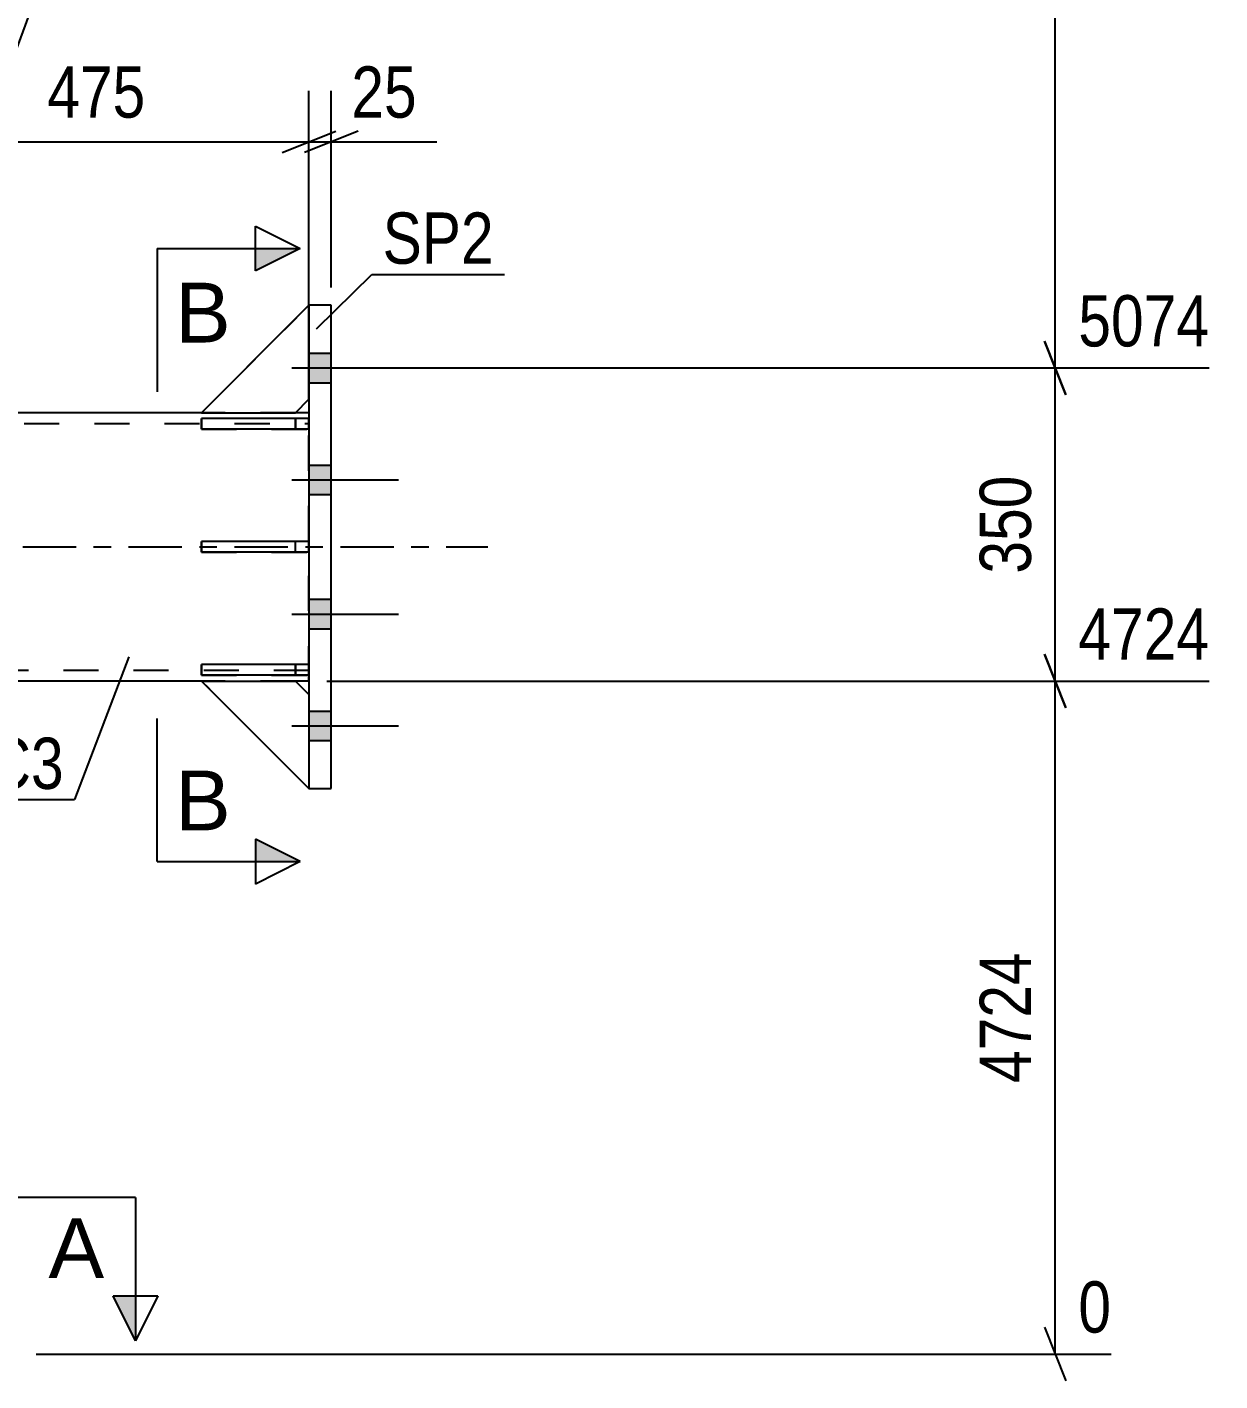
# Model space of a CAD drawing. Header units: millimetres. Extents: x 0 to 841, y 0 to 594.
# Drawn here: x 155.4 to 222.1, y 286.2 to 361.9 of the extents above; entities that cross this region are included whole.
import ezdxf

# ---------------------------------------------------------------- set-up
doc = ezdxf.new("R2010")
doc.units = ezdxf.units.MM
doc.linetypes.add('DXK_LINE_DOT2', pattern=[3.9198, 1.9599, -1.9599])
doc.linetypes.add('DXK_LINE_DOT3', pattern=[5.9187, 2.979, -0.9799, 0.9799, -0.9799])
doc.styles.add('Arial', font='arial.ttf', dxfattribs={"height": 0.2})
doc.styles.add('Arial Narrow', font='ARIALN.TTF', dxfattribs={"height": 0.2})

# ---------------------------------------------------------------- blocks, each defined once
blk = doc.blocks.new('Part-682121855-5928 - 5917')
at = {"color": 2, "linetype": 'Continuous'}
for p, q in [((165.197, 340.326), (147.447, 340.326)), ((171.197, 340.326), (170.447, 340.326)), ((165.197, 325.326), (147.447, 325.326)), ((171.197, 325.326), (170.447, 325.326))]:
    blk.add_line(p, q, dxfattribs=at)
at = {"color": 7, "linetype": 'DXK_LINE_DOT2'}
for p, q in [((147.447, 340.326), (147.447, 325.326)), ((147.447, 339.726), (171.197, 339.726)), ((170.447, 340.326), (165.197, 340.326)), ((171.197, 325.326), (171.197, 340.326)), ((171.197, 325.926), (147.447, 325.926)), ((170.447, 325.326), (165.197, 325.326))]:
    blk.add_line(p, q, dxfattribs=at)
at = {"color": 7, "linetype": 'DXK_LINE_DOT3'}
blk.add_line((137.447, 332.826), (181.197, 332.826), dxfattribs=at)
blk = doc.blocks.new('Part-682121855-5947 - 5917')
at = {"color": 2, "linetype": 'Continuous'}
for p, q in [((171.197, 346.326), (171.197, 319.326)), ((172.447, 346.326), (171.197, 346.326)), ((172.447, 319.326), (172.447, 346.326)), ((171.197, 319.326), (172.447, 319.326))]:
    blk.add_line(p, q, dxfattribs=at)
blk = doc.blocks.new('Part-682121855-5968 - 5917')
at = {"color": 2, "linetype": 'Continuous'}
for p, q in [((165.197, 325.326), (170.447, 325.326)), ((165.197, 325.326), (171.197, 319.326)), ((170.447, 325.326), (171.197, 324.576))]:
    blk.add_line(p, q, dxfattribs=at)
at = {"color": 7, "linetype": 'DXK_LINE_DOT2'}
blk.add_line((171.197, 324.576), (171.197, 319.326), dxfattribs=at)
blk = doc.blocks.new('Part-682121855-5969 - 5917')
at = {"color": 7, "linetype": 'DXK_LINE_DOT2'}
for p, q in [((165.197, 325.326), (170.447, 325.326)), ((171.197, 319.326), (165.197, 325.326)), ((170.447, 325.326), (171.197, 324.576)), ((171.197, 324.576), (171.197, 319.326))]:
    blk.add_line(p, q, dxfattribs=at)
blk = doc.blocks.new('Part-682121855-5970 - 5917')
at = {"color": 2, "linetype": 'Continuous'}
for p, q in [((171.197, 346.326), (165.197, 340.326)), ((170.447, 340.326), (171.197, 341.076)), ((165.197, 340.326), (170.447, 340.326))]:
    blk.add_line(p, q, dxfattribs=at)
at = {"color": 7, "linetype": 'DXK_LINE_DOT2'}
blk.add_line((171.197, 341.076), (171.197, 346.326), dxfattribs=at)
blk = doc.blocks.new('Part-682121855-5971 - 5917')
at = {"color": 7, "linetype": 'DXK_LINE_DOT2'}
for p, q in [((171.197, 346.326), (165.197, 340.326)), ((171.197, 341.076), (171.197, 346.326)), ((170.447, 340.326), (171.197, 341.076)), ((165.197, 340.326), (170.447, 340.326))]:
    blk.add_line(p, q, dxfattribs=at)
blk = doc.blocks.new('Part-682121855-5972 - 5917')
at = {"color": 7, "linetype": 'DXK_LINE_DOT2'}
for p, q in [((171.196, 333.126), (165.196, 333.126)), ((165.196, 333.126), (165.196, 332.526)), ((170.446, 332.526), (170.446, 333.126)), ((171.196, 332.526), (171.196, 333.126)), ((165.196, 332.526), (171.196, 332.526))]:
    blk.add_line(p, q, dxfattribs=at)
blk = doc.blocks.new('Part-682121855-5973 - 5917')
at = {"color": 7, "linetype": 'DXK_LINE_DOT2'}
for p, q in [((171.196, 340.001), (165.196, 340.001)), ((165.196, 340.001), (165.196, 339.401)), ((170.446, 340.001), (170.446, 339.401)), ((171.196, 339.401), (171.196, 340.001)), ((165.196, 339.401), (171.196, 339.401))]:
    blk.add_line(p, q, dxfattribs=at)
blk = doc.blocks.new('Part-682121855-5974 - 5917')
at = {"color": 7, "linetype": 'DXK_LINE_DOT2'}
for p, q in [((171.196, 326.251), (165.196, 326.251)), ((165.196, 326.251), (165.196, 325.651)), ((170.446, 326.251), (170.446, 325.651)), ((171.196, 325.651), (171.196, 326.251)), ((165.196, 325.651), (171.196, 325.651))]:
    blk.add_line(p, q, dxfattribs=at)
blk = doc.blocks.new('Part-682121855-5975 - 5917')
at = {"color": 2, "linetype": 'Continuous'}
for p, q in [((171.196, 333.126), (165.196, 333.126)), ((165.196, 332.526), (165.196, 333.126)), ((171.196, 333.126), (171.196, 332.526)), ((171.196, 332.526), (165.196, 332.526))]:
    blk.add_line(p, q, dxfattribs=at)
at = {"color": 7, "linetype": 'DXK_LINE_DOT2'}
blk.add_line((170.446, 332.526), (170.446, 333.126), dxfattribs=at)
blk = doc.blocks.new('Part-682121855-5976 - 5917')
at = {"color": 2, "linetype": 'Continuous'}
for p, q in [((171.196, 340.001), (165.196, 340.001)), ((165.196, 339.401), (165.196, 340.001)), ((171.196, 340.001), (171.196, 339.401)), ((171.196, 339.401), (165.196, 339.401))]:
    blk.add_line(p, q, dxfattribs=at)
at = {"color": 7, "linetype": 'DXK_LINE_DOT2'}
blk.add_line((170.446, 339.401), (170.446, 340.001), dxfattribs=at)
blk = doc.blocks.new('Part-682121855-5977 - 5917')
at = {"color": 2, "linetype": 'Continuous'}
for p, q in [((171.196, 326.251), (165.196, 326.251)), ((165.196, 325.651), (165.196, 326.251)), ((171.196, 326.251), (171.196, 325.651)), ((171.196, 325.651), (165.196, 325.651))]:
    blk.add_line(p, q, dxfattribs=at)
at = {"color": 7, "linetype": 'DXK_LINE_DOT2'}
blk.add_line((170.446, 325.651), (170.446, 326.251), dxfattribs=at)
blk = doc.blocks.new('Bolt-682121855-6062 - 5917')
at = {"linetype": 'Continuous'}
for points in [[(171.197, 343.651), (171.197, 342.001), (172.447, 342.001), (172.447, 343.651)], [(171.197, 343.651), (171.197, 342.001), (172.447, 342.001), (172.447, 343.651)], [(171.197, 343.651), (171.197, 342.001), (172.447, 342.001), (172.447, 343.651)], [(171.197, 337.401), (171.197, 335.751), (172.447, 335.751), (172.447, 337.401)], [(171.197, 337.401), (171.197, 335.751), (172.447, 335.751), (172.447, 337.401)], [(171.197, 329.901), (171.197, 328.251), (172.447, 328.251), (172.447, 329.901)], [(171.197, 329.901), (171.197, 328.251), (172.447, 328.251), (172.447, 329.901)], [(171.197, 323.651), (171.197, 322.001), (172.447, 322.001), (172.447, 323.651)], [(171.197, 323.651), (171.197, 322.001), (172.447, 322.001), (172.447, 323.651)], [(171.197, 323.651), (171.197, 322.001), (172.447, 322.001), (172.447, 323.651)]]:
    blk.add_hatch(color=1, dxfattribs=at).paths.add_polyline_path(points)
at = {"color": 1, "linetype": 'Continuous'}
for p, q in [((171.197, 343.651), (172.447, 343.651)), ((171.197, 343.651), (172.447, 343.651)), ((171.197, 343.651), (172.447, 343.651)), ((170.247, 342.826), (176.197, 342.826)), ((170.247, 342.826), (176.197, 342.826)), ((170.247, 342.826), (176.197, 342.826)), ((171.197, 342.001), (172.447, 342.001)), ((171.197, 342.001), (172.447, 342.001)), ((171.197, 342.001), (172.447, 342.001)), ((171.197, 337.401), (172.447, 337.401)), ((171.197, 337.401), (172.447, 337.401)), ((170.247, 336.576), (176.197, 336.576)), ((170.247, 336.576), (176.197, 336.576)), ((171.197, 335.751), (172.447, 335.751)), ((171.197, 335.751), (172.447, 335.751)), ((171.197, 329.901), (172.447, 329.901)), ((171.197, 329.901), (172.447, 329.901)), ((170.247, 329.076), (176.197, 329.076)), ((170.247, 329.076), (176.197, 329.076)), ((171.197, 328.251), (172.447, 328.251)), ((171.197, 328.251), (172.447, 328.251)), ((171.197, 323.651), (172.447, 323.651)), ((171.197, 323.651), (172.447, 323.651)), ((171.197, 323.651), (172.447, 323.651)), ((170.247, 322.826), (176.197, 322.826)), ((170.247, 322.826), (176.197, 322.826)), ((170.247, 322.826), (176.197, 322.826)), ((171.197, 322.001), (172.447, 322.001)), ((171.197, 322.001), (172.447, 322.001)), ((171.197, 322.001), (172.447, 322.001))]:
    blk.add_line(p, q, dxfattribs=at)
blk = doc.blocks.new('StraightDimension-682121855-6126 - 5917')
at = {"color": 7, "linetype": 'Continuous'}
for p, q in [((147.447, 326.326), (147.447, 358.309)), ((171.197, 341.326), (171.197, 358.309)), ((148.947, 356.059), (145.947, 354.859)), ((169.697, 354.859), (172.697, 356.059)), ((147.447, 355.459), (171.197, 355.459))]:
    blk.add_line(p, q, dxfattribs=at)
at = {"color": 0}
blk.add_wipeout([(162.664, 356.209), (162.664, 360.409), (155.979, 360.409), (155.979, 356.209)], dxfattribs=at)
at = {"color": 3, "style": 'Arial Narrow'}
blk.add_text('475', height=2.8633, dxfattribs=at).set_placement((156.579, 356.809))
blk = doc.blocks.new('StraightDimension-682121855-6142 - 5917')
at = {"color": 7, "linetype": 'Continuous'}
for p, q in [((171.197, 341.326), (171.197, 358.309)), ((172.447, 347.326), (172.447, 358.309)), ((169.697, 354.859), (172.697, 356.059)), ((173.947, 356.059), (170.947, 354.859)), ((171.197, 355.459), (172.447, 355.459)), ((172.447, 355.459), (178.353, 355.459)), ((172.447, 355.459), (178.353, 355.459))]:
    blk.add_line(p, q, dxfattribs=at)
at = {"color": 0}
blk.add_wipeout([(177.828, 356.209), (177.828, 360.409), (172.972, 360.409), (172.972, 356.209)], dxfattribs=at)
at = {"color": 3, "style": 'Arial Narrow'}
blk.add_text('25', height=2.8633, dxfattribs=at).set_placement((173.572, 356.809))
blk = doc.blocks.new('StraightDimension-682121855-37405 - 5917')
at = {"color": 7, "linetype": 'Continuous'}
for p, q in [((212.904, 342.826), (212.904, 484.826)), ((212.304, 344.326), (213.504, 341.326)), ((175.947, 342.826), (221.516, 342.826))]:
    blk.add_line(p, q, dxfattribs=at)
blk = doc.blocks.new('StraightDimension-682121855-37406 - 5917')
at = {"color": 7, "linetype": 'Continuous'}
for p, q in [((213.504, 341.326), (212.304, 344.326)), ((175.947, 342.826), (221.516, 342.826)), ((212.904, 325.326), (212.904, 342.826)), ((212.304, 326.826), (213.504, 323.826)), ((172.197, 325.326), (221.516, 325.326))]:
    blk.add_line(p, q, dxfattribs=at)
at = {"color": 0}
blk.add_wipeout([(212.154, 337.418), (207.954, 337.418), (207.954, 330.734), (212.154, 330.734)], dxfattribs=at)
at = {"color": 3, "style": 'Arial Narrow'}
blk.add_text('350', height=2.8633, rotation=90.00021, dxfattribs=at).set_placement((211.554, 331.334))
at = {"color": 0, "linetype": 'Continuous'}
blk.add_wipeout([(222.116, 343.426), (222.116, 347.626), (213.604, 347.626), (213.604, 343.426)], dxfattribs=at)
at = {"color": 3, "linetype": 'Continuous', "style": 'Arial Narrow'}
blk.add_text('5074', height=2.8633, dxfattribs=at).set_placement((214.204, 344.026))
blk = doc.blocks.new('StraightDimension-682121855-37407 - 5917')
at = {"color": 7, "linetype": 'Continuous'}
for p, q in [((213.504, 323.826), (212.304, 326.826)), ((172.197, 325.326), (221.516, 325.326)), ((212.904, 287.726), (212.904, 325.326)), ((212.304, 289.226), (213.504, 286.226)), ((155.947, 287.726), (216.032, 287.726))]:
    blk.add_line(p, q, dxfattribs=at)
at = {"color": 0}
blk.add_wipeout([(212.154, 310.782), (207.954, 310.782), (207.954, 302.27), (212.154, 302.27)], dxfattribs=at)
at = {"color": 3, "style": 'Arial Narrow'}
blk.add_text('4724', height=2.8633, rotation=90.00021, dxfattribs=at).set_placement((211.554, 302.87))
at = {"color": 0, "linetype": 'Continuous'}
for points in [[(222.116, 325.926), (222.116, 330.126), (213.604, 330.126), (213.604, 325.926)], [(216.632, 288.326), (216.632, 292.526), (213.604, 292.526), (213.604, 288.326)]]:
    blk.add_wipeout(points, dxfattribs=at)
at = {"color": 3, "linetype": 'Continuous', "style": 'Arial Narrow'}
for s, height, p in [('4724', 2.8633, (214.204, 326.526)), ('0', 2.863, (214.204, 288.926))]:
    blk.add_text(s, height=height, dxfattribs=at).set_placement(p)
blk = doc.blocks.new('Mark-682121855-5924 - 5917')
at = {"color": 30, "linetype": 'Continuous'}
for p in [(161.136, 326.689), (150.513, 318.704)]:
    blk.add_line(p, (158.105, 318.704), dxfattribs=at)
at = {"color": 0}
blk.add_wipeout([(157.505, 319.304), (157.505, 322.304), (151.113, 322.304), (151.113, 319.304)], dxfattribs=at)
blk.add_wipeout([(157.505, 319.304), (157.505, 322.304), (151.113, 322.304), (151.113, 319.304)], dxfattribs=at)
at = {"color": 3, "style": 'Arial Narrow'}
blk.add_text('BC3', height=2.8633, dxfattribs=at).set_placement((151.113, 319.304))
blk = doc.blocks.new('Mark-682121855-5943 - 5917')
at = {"color": 30, "linetype": 'Continuous'}
for p, q in [((171.625, 345.016), (174.722, 348.047)), ((174.722, 348.047), (182.133, 348.047))]:
    blk.add_line(p, q, dxfattribs=at)
at = {"color": 0}
blk.add_wipeout([(181.533, 348.647), (181.533, 351.647), (175.322, 351.647), (175.322, 348.647)], dxfattribs=at)
blk.add_wipeout([(181.533, 348.647), (181.533, 351.647), (175.322, 351.647), (175.322, 348.647)], dxfattribs=at)
at = {"color": 3, "style": 'Arial Narrow'}
blk.add_text('SP2', height=2.8633, dxfattribs=at).set_placement((175.322, 348.647))
blk = doc.blocks.new('SectionMark-682121855-6388 - 5917')
at = {"linetype": 'Continuous'}
for points in [[(105.957, 290.974), (107.207, 290.974), (105.957, 288.474)], [(160.252, 290.974), (161.502, 290.974), (161.502, 288.474)]]:
    blk.add_hatch(color=6, dxfattribs=at).paths.add_polyline_path(points)
at = {"color": 6, "linetype": 'Continuous'}
for p, q in [((105.957, 296.474), (113.957, 296.474)), ((105.957, 296.474), (105.957, 288.474)), ((161.502, 296.474), (153.502, 296.474)), ((161.502, 296.474), (161.502, 288.474)), ((105.957, 288.474), (104.707, 290.974)), ((107.207, 290.974), (104.707, 290.974)), ((105.957, 288.474), (107.207, 290.974)), ((160.252, 290.974), (162.752, 290.974)), ((161.502, 288.474), (160.252, 290.974)), ((162.752, 290.974), (161.502, 288.474))]:
    blk.add_line(p, q, dxfattribs=at)
at = {"color": 0, "linetype": 'Continuous'}
for points in [[(110.817, 291.974), (110.817, 295.474), (107.707, 295.474), (107.707, 291.974)], [(159.752, 291.974), (159.752, 295.474), (156.642, 295.474), (156.642, 291.974)]]:
    blk.add_wipeout(points, dxfattribs=at)
at = {"color": 3, "linetype": 'Continuous', "style": 'Arial'}
for p in [(107.707, 291.974), (156.642, 291.974)]:
    blk.add_text('A', height=3.343, dxfattribs=at).set_placement(p)
blk = doc.blocks.new('SectionMark-682121855-6390 - 5917')
at = {"linetype": 'Continuous'}
for points in [[(168.215, 348.246), (168.215, 349.496), (170.715, 349.496)], [(168.215, 315.239), (168.215, 316.489), (170.715, 315.239)]]:
    blk.add_hatch(color=6, dxfattribs=at).paths.add_polyline_path(points)
at = {"color": 6, "linetype": 'Continuous'}
for p, q in [((168.215, 348.246), (168.215, 350.746)), ((168.215, 350.746), (170.715, 349.496)), ((162.715, 349.496), (162.715, 341.496)), ((162.715, 349.496), (170.715, 349.496)), ((170.715, 349.496), (168.215, 348.246)), ((162.715, 315.239), (162.715, 323.239)), ((170.715, 315.239), (168.215, 316.489)), ((168.215, 316.489), (168.215, 313.989)), ((162.715, 315.239), (170.715, 315.239)), ((170.715, 315.239), (168.215, 313.989))]:
    blk.add_line(p, q, dxfattribs=at)
at = {"color": 0, "linetype": 'Continuous'}
for points in [[(166.826, 344.246), (166.826, 347.746), (163.715, 347.746), (163.715, 344.246)], [(166.826, 316.989), (166.826, 320.489), (163.715, 320.489), (163.715, 316.989)]]:
    blk.add_wipeout(points, dxfattribs=at)
at = {"color": 3, "linetype": 'Continuous', "style": 'Arial'}
for p in [(163.715, 344.246), (163.715, 316.989)]:
    blk.add_text('B', height=3.343, dxfattribs=at).set_placement(p)
blk = doc.blocks.new('WeldMark-682121855-6406 - 5917')
at = {"linetype": 'Continuous'}
blk.add_hatch(color=30, dxfattribs=at).paths.add_polyline_path([(149.187, 343.075), (147.447, 340.52), (147.78, 343.594)])
at = {"color": 3, "linetype": 'Continuous'}
for p, q in [((171.48, 371.696), (175.766, 375.982)), ((166.337, 371.696), (170.623, 371.696)), ((170.623, 371.696), (166.337, 367.41)), ((166.337, 367.41), (166.337, 371.696)), ((171.48, 371.696), (175.766, 367.41))]:
    blk.add_line(p, q, dxfattribs=at)
at = {"color": 30, "linetype": 'Continuous'}
for p, q in [((147.447, 340.52), (158.933, 371.696)), ((158.933, 371.696), (171.48, 371.696))]:
    blk.add_line(p, q, dxfattribs=at)
at = {"color": 3, "linetype": 'Continuous'}
for start, end in [(90, 270), (270, 90)]:
    blk.add_arc((158.933, 371.696), 1.5, start, end, dxfattribs=at)
at = {"color": 0}
blk.add_wipeout([(165.68, 367.596), (165.68, 370.996), (160.833, 370.996), (160.833, 367.596)], dxfattribs=at)
at = {"color": 3, "style": 'Arial'}
blk.add_text('12', height=2.8652, dxfattribs=at).set_placement((161.033, 367.796))
at = {"color": 0, "linetype": 'Continuous'}
blk.add_wipeout([(181.559, 371.046), (181.559, 373.546), (175.08, 373.546), (175.08, 371.046)], dxfattribs=at)
blk.add_wipeout([(181.559, 371.046), (181.559, 373.546), (175.08, 373.546), (175.08, 371.046)], dxfattribs=at)
at = {"color": 3, "linetype": 'Continuous', "style": 'Arial'}
blk.add_text('TYP', height=2.3877, dxfattribs=at).set_placement((175.08, 371.046))

msp = doc.modelspace()

# ---------------------------------------------------------------- block references
for name in ['Part-682121855-5970 - 5917', 'Part-682121855-5971 - 5917', 'Part-682121855-5947 - 5917', 'Bolt-682121855-6062 - 5917', 'Part-682121855-5928 - 5917', 'Part-682121855-5973 - 5917', 'Part-682121855-5976 - 5917', 'Part-682121855-5972 - 5917', 'Part-682121855-5975 - 5917', 'Part-682121855-5974 - 5917', 'Part-682121855-5977 - 5917', 'Part-682121855-5968 - 5917', 'Part-682121855-5969 - 5917']:
    msp.add_blockref(name, (0, 0))

# ---------------------------------------------------------------- next in the draw order: block references
msp.add_blockref('StraightDimension-682121855-6126 - 5917', (0, 0))

# ---------------------------------------------------------------- next in the draw order: block references
msp.add_blockref('StraightDimension-682121855-6142 - 5917', (0, 0))

# ---------------------------------------------------------------- next in the draw order: block references
msp.add_blockref('StraightDimension-682121855-37405 - 5917', (0, 0))

# ---------------------------------------------------------------- next in the draw order: block references
msp.add_blockref('StraightDimension-682121855-37406 - 5917', (0, 0))

# ---------------------------------------------------------------- next in the draw order: block references
for name in ['Mark-682121855-5943 - 5917', 'StraightDimension-682121855-37407 - 5917']:
    msp.add_blockref(name, (0, 0))

# ---------------------------------------------------------------- next in the draw order: block references
for name in ['SectionMark-682121855-6390 - 5917', 'Mark-682121855-5924 - 5917', 'SectionMark-682121855-6388 - 5917']:
    msp.add_blockref(name, (0, 0))

# ---------------------------------------------------------------- next in the draw order: block references
msp.add_blockref('WeldMark-682121855-6406 - 5917', (0, 0))

doc.saveas('drawing.dxf')
